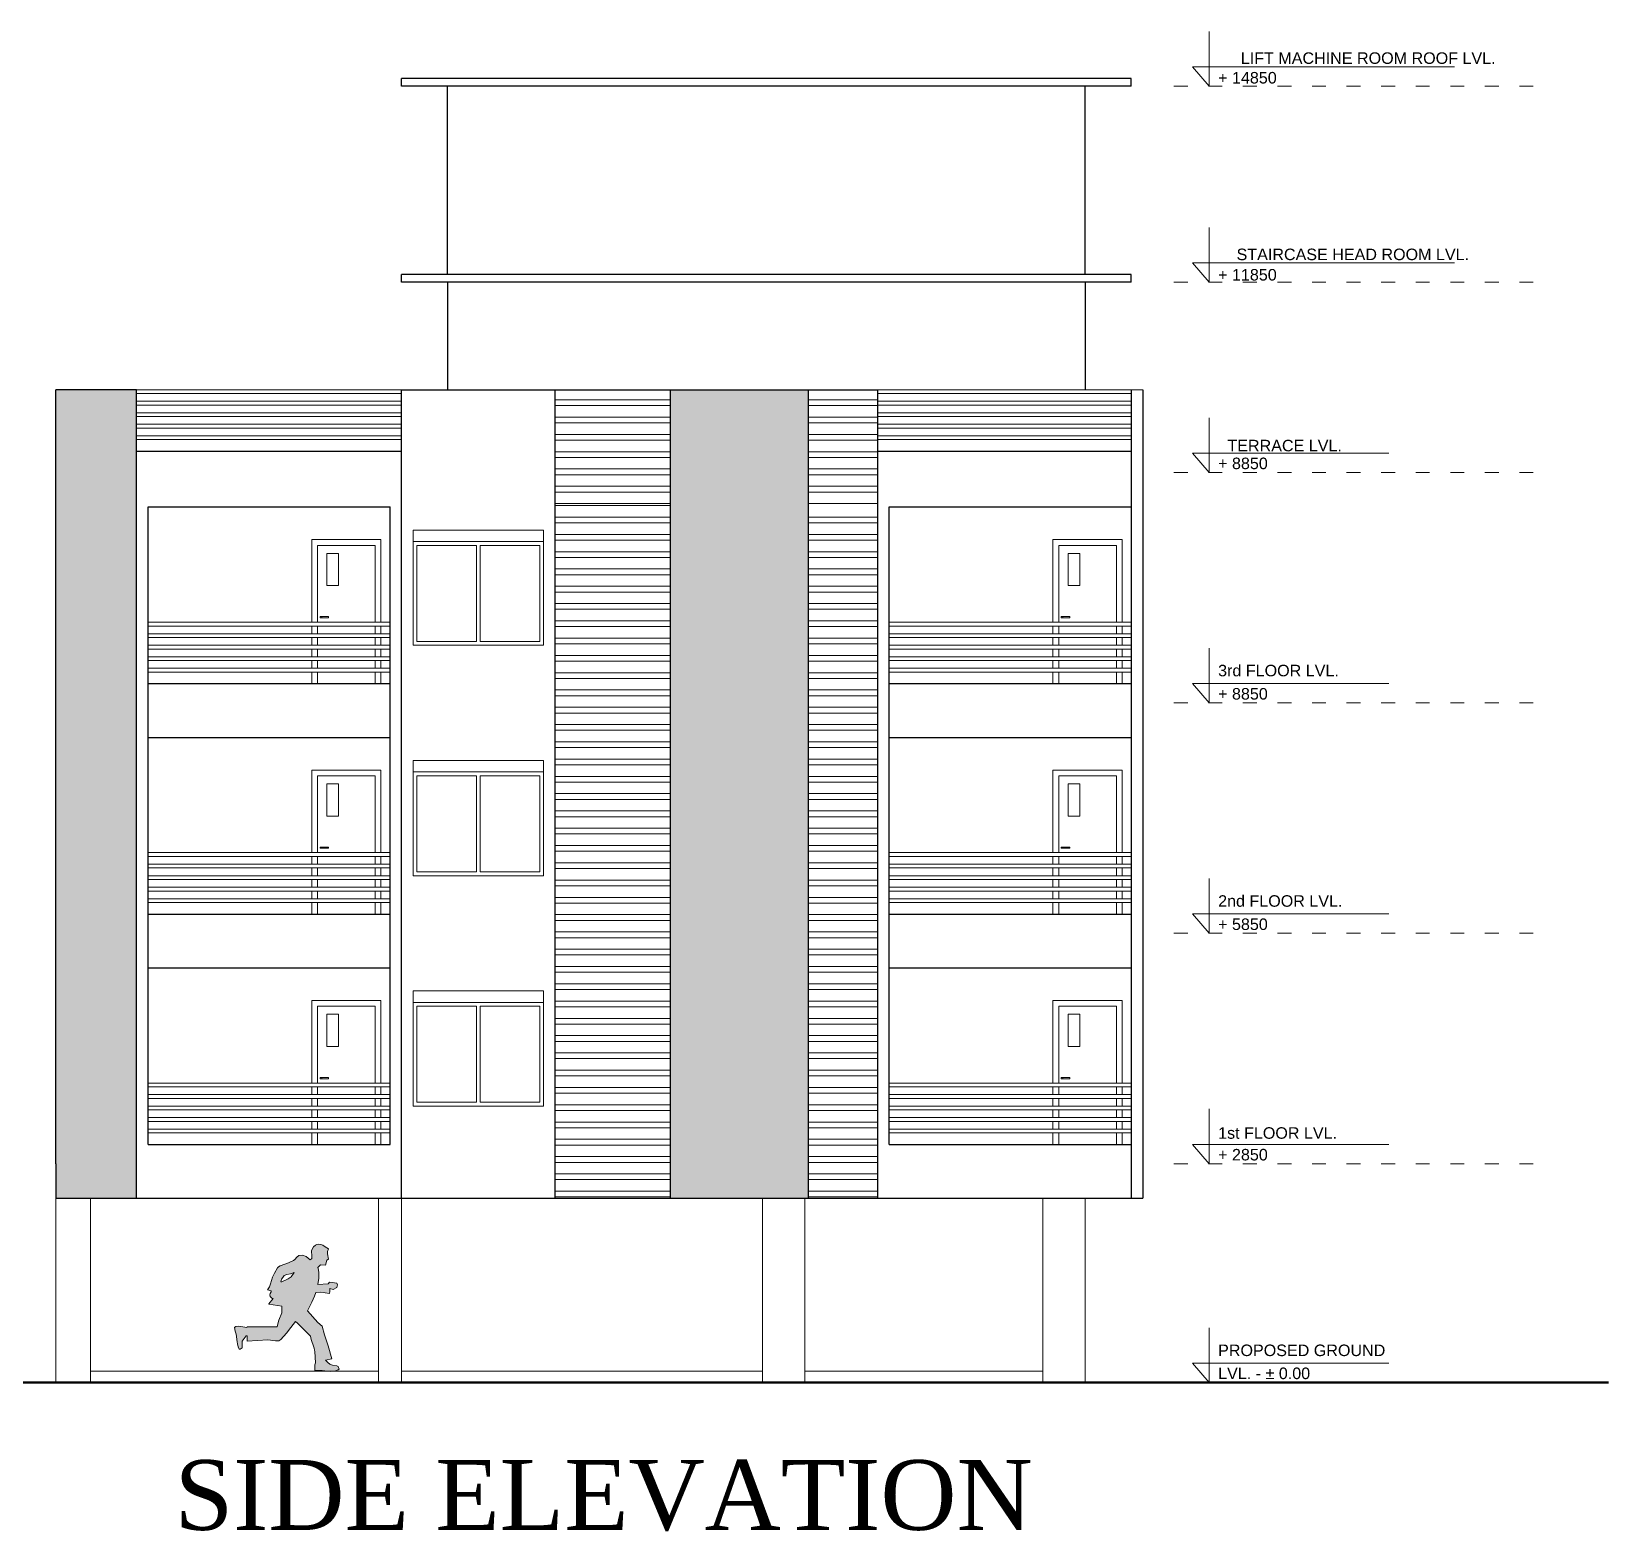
# Model space of a CAD drawing. Header units: inches. Extents: x 0 to 62493, y 0 to 42770.
# Drawn here: x 41960 to 62493, y 22870 to 42397 of the extents above; entities that cross this region are included whole.
import ezdxf

# ---------------------------------------------------------------- set-up
doc = ezdxf.new("R2010")
doc.units = ezdxf.units.IN
doc.header["$MEASUREMENT"] = 0
doc.linetypes.add('ACAD_ISO03W100', pattern=[30, 12, -18])
for name, color, linetype, lineweight in [('brown', 28, 'Continuous', 15), ('door', 35, 'Continuous', 5), ('gl', 7, 'Continuous', 35), ('hatch', 253, 'Continuous', 5), ('LINE', 253, 'Continuous', 9), ('R.C.C', 6, 'Continuous', 30), ('railing', 6, 'Continuous', 9), ('wall', 254, 'Continuous', 30), ('window', 253, 'Continuous', 9)]:
    doc.layers.add(name, color=color, linetype=linetype, lineweight=lineweight)
for name, color, linetype in [('column1', 2, 'Continuous'), ('TEXT', 104, 'Continuous'), ('wall elevation', 7, 'Continuous')]:
    doc.layers.add(name, color=color, linetype=linetype)
doc.styles.add('MONOTXT', font='times.ttf')
doc.styles.get("Standard").update_dxf_attribs({"font": 'arial.ttf'})
pattern_1 = [(228.0128, (-3029376.74, 43627.46), (-5599.9987625, -6300.0009391), [94.1752, -9323.3616]), (184.9697, (-3029439.74, 43557.46), (8400.00073606, 699.9939149), [161.6076, -15999.1475]), (132.5104, (-3029600.74, 43543.46), (6999.99350284, -7700.0060717), [113.9516, -11281.2224]), (267.2737, (-3029873.74, 43368.46), (699.9972124, 14000.00020648), [147.1666, -14569.4906]), (292.8337, (-3029880.74, 43221.46), (-3500.0069338, 8399.99748824), [144.3085, -14286.5611]), (357.2737, (-3029824.74, 43088.46), (-14000.00020648, 699.9972124), [147.1666, -14569.4906]), (37.6942, (-3029677.74, 43081.46), (-9100.00514193, -6999.99328361), [194.6203, -19267.3943]), (72.2553, (-3029523.74, 43200.46), (4900.0075339, 15399.99736187), [183.7416, -18190.4247]), (121.4296, (-3029467.74, 43375.46), (-5600.00576392, 9099.99652554), [147.665, -14618.8511]), (175.2364, (-3029544.74, 43501.46), (7700.0006624, -699.9940729), [168.5824, -8260.5341]), (222.3974, (-3029712.74, 43515.459), (-8400.00514575, -7699.99445741), [218.0136, -21583.3625]), (138.8141, (-3029180.74, 43361.46), (-4900.0020628, 4199.9981193), [74.4107, -7366.6908]), (171.4692, (-3029236.74, 43410.46), (9099.99879937, -1400.00553703), [141.5659, -14015.0577]), (225, (-3029376.74, 43431.46), (-8e-14, -700.00022), [98.9947, -890.9544]), (203.1986, (-3029425.74, 43515.46), (3499.9998115, 1400.0009277), [53.3106, -5277.7305]), (291.8014, (-3029474.74, 43494.46), (-699.9999374, 2100.000191), [75.3921, -3694.2234]), (30.9638, (-3029446.74, 43424.46), (2099.9986156, 1400.0017385), [122.4503, -3959.2161]), (161.5651, (-3029341.74, 43487.46), (1400.000304, -699.998882), [88.5437, -2125.0509]), (16.3895, (-3029880.74, 43494.46), (7000.0015389, 2099.99489687), [124.04, -12279.9915]), (70.3462, (-3029761.74, 43529.46), (-2799.99667316, -7700.0014949), [104.0627, -10302.1856]), (293.1986, (-3029341.74, 43627.46), (-1400.0009277, 3499.9998115), [106.6205, -5224.4206]), (343.6105, (-3029299.74, 43529.46), (-7000.0015389, 2099.99489687), [124.04, -12279.9915]), (339.444, (-3029880.74, 43060.46), (-3500.0012912, 1399.9971975), [119.616, -5861.1868]), (294.7751, (-3029768.74, 43018.46), (-3499.9945325, 7700.0023953), [100.2246, -9922.2501]), (66.8014, (-3029334.74, 42927.46), (1400.0009277, 3499.9998115), [106.6205, -5224.4206]), (17.354, (-3029292.74, 43025.46), (-9100.00141337, -2799.9961516), [117.3417, -11616.7968]), (69.444, (-3029677.74, 42927.46), (-1399.9971975, -3500.0012912), [59.808, -5920.9948]), (101.3099, (-3029376.74, 42927.46), (-699.9983425, 2800.0005266), [35.693, -3533.6203]), (165.9638, (-3029383.74, 42962.46), (2100.000382, -699.99864), [144.3085, -2741.865]), (186.009, (-3029523.74, 42997.46), (6999.99982563, 699.99952224), [133.735, -13239.7461]), (303.6901, (-3029446.74, 43361.46), (-700.000934, 1399.99969), [100.9554, -2422.9303]), (353.1572, (-3029390.74, 43277.46), (11899.99955583, -1400.00559855), [176.2558, -17449.2941]), (60.9454, (-3029215.74, 43256.46), (-2800.000019, -4900.0002692), [72.0692, -7134.8718]), (90, (-3029180.74, 43319.46), (-700, 700), [42, -658]), (120.2564, (-3029537.74, 43018.46), (2799.9964208, -4900.0017191), [97.2468, -9627.464]), (48.0128, (-3029586.74, 43102.46), (5599.9987625, 6300.0009391), [188.3504, -9229.1864]), (0, (-3029460.74, 43242.46), (700, 700), [182, -518]), (325.3048, (-3029278.74, 43242.46), (-6999.9959813, 4900.0060267), [110.6798, -10957.2918]), (254.0546, (-3029187.74, 43179.46), (-699.9999225, -2800.0000887), [101.9214, -4994.1556]), (207.646, (-3029215.74, 43081.46), (-13299.99706503, -7000.00539922), [165.9455, -16428.6318]), (175.4261, (-3029362.74, 43004.46), (-9100.00039082, 699.99636081), [175.5593, -17380.3518])]

# ---------------------------------------------------------------- blocks, each defined once
blk = doc.blocks.new('Contorno Hombre Corriendo 12')
at = {"layer": 'brown', "linetype": 'Continuous'}
h = blk.add_hatch(color=256, dxfattribs=at)
h.paths.add_polyline_path([(245.353, 912.47), (303.321, 794.755), (167.52, 642.762), (111.263, 592.953), (79.147, 482.329), (33.272, 337.747), (-17.757, 163.912), (65.23, 148.449), (36.88, 117.522), (9.046, 94.749), (-23.943, 83.502), (-83.503, 73.868), (-100.744, 63.4), (-110.895, 29.565), (-101.26, 20.618), (-64.663, 6.701), (0, 0), (40.205, 1.031), (111.337, 10.824), (208.241, 9.587), (208.241, 87.755), (197.416, 112.496), (205.148, 262.62), (213.395, 278.599), (218.034, 303.341), (221.127, 320.35), (255.606, 417.761), (265.42, 463.558), (433.687, 633.596), (462.416, 654.227), (522.096, 576.141), (580.342, 503.463), (655.081, 419.96), (679.024, 403.853), (722.837, 403.853), (823.865, 414.677), (1097.283, 398.698), (1097.283, 466.222), (1109.139, 466.737), (1162.745, 399.214), (1163.261, 309.01), (1190.064, 289.939), (1202.435, 290.97), (1214.805, 322.927), (1227.176, 362.101), (1227.969, 390.347), (1243.67, 487.484), (1256.041, 528.333), (1264.925, 579.214), (1247.794, 591.733), (1208.104, 594.826), (1104.158, 578.913), (1096.252, 587.609), (912.238, 584.001), (703.887, 586.586), (691.91, 643.278), (680.055, 671.627), (641.139, 768.475), (642.943, 860.023), (810.978, 884.765), (812.525, 889.404), (754.686, 958.409), (773.732, 965.122), (795, 983.73), (800.669, 1006.41), (793.453, 1026.513), (783.66, 1048.161), (782.629, 1059.501), (830.565, 1072.387), (805.824, 1113.108), (792.938, 1149.704), (763.042, 1238.361), (739.847, 1289.906), (698.611, 1361.553), (686.756, 1376.501), (663.045, 1388.872), (554.286, 1428.046), (488.309, 1457.942), (470.783, 1470.312), (443.98, 1503.816), (418.208, 1523.919), (370.787, 1527.011), (322.141, 1511.319), (267.441, 1465.442), (245.827, 1483.552), (246.564, 1508.069), (246.564, 1534.357), (253.265, 1568.376), (252.234, 1586.932), (243.987, 1607.035), (223.369, 1640.023), (199.658, 1659.61), (183.164, 1668.373), (154.814, 1673.527), (129.558, 1670.435), (102.239, 1659.61), (72.343, 1639.894), (28.716, 1611.14), (38.826, 1577.667), (41.509, 1547.379), (28.015, 1474.951), (49.663, 1464.642), (66.865, 1398.726), (132.135, 1401.758), (166.623, 1364.715), (159.557, 1337.585), (153.371, 1295.189), (155.948, 1227.15), (165.742, 1141.071), (29.673, 1151.623), (15.492, 1174.92), (-20.85, 1167.745), (-81.08, 1162.655), (-92.821, 1139.267), (-81.693, 1104.503), (-34.611, 1079.088), (8.225, 1090.373), (8.763, 1049.192), (14.433, 1022.389), (130.408, 1039.914), (193.808, 1037.852), (213.395, 989.271)], flags=0)
h.paths.add_polyline_path([(574.877, 1275.345), (608.829, 1262.343), (626.889, 1233.448), (644.226, 1213.943), (648.56, 1194.439), (653.617, 1177.102), (639.891, 1177.102), (556.096, 1216.11), (517.087, 1244.283), (479.644, 1299.868), (527.2, 1284.736)], flags=0)
for p, q in [((129.558, 1670.435), (102.239, 1659.61)), ((154.814, 1673.527), (129.558, 1670.435)), ((183.164, 1668.373), (154.814, 1673.527)), ((199.658, 1659.61), (183.164, 1668.373)), ((41.509, 1547.379), (28.015, 1474.951)), ((28.015, 1474.951), (49.663, 1464.642)), ((72.343, 1639.894), (28.716, 1611.14)), ((28.716, 1611.14), (38.826, 1577.667)), ((38.826, 1577.667), (41.509, 1547.379)), ((49.663, 1464.642), (66.865, 1398.726)), ((102.239, 1659.61), (72.343, 1639.894)), ((223.369, 1640.023), (199.658, 1659.61)), ((243.987, 1607.035), (223.369, 1640.023)), ((252.234, 1586.932), (243.987, 1607.035)), ((245.827, 1483.552), (246.564, 1508.069)), ((267.441, 1465.442), (245.827, 1483.552)), ((246.564, 1534.357), (253.265, 1568.376)), ((246.564, 1508.069), (246.564, 1534.357)), ((253.265, 1568.376), (252.234, 1586.932)), ((322.141, 1511.319), (267.441, 1465.442)), ((370.787, 1527.011), (322.141, 1511.319)), ((418.208, 1523.919), (370.787, 1527.011)), ((443.98, 1503.816), (418.208, 1523.919)), ((470.783, 1470.312), (443.98, 1503.816)), ((488.309, 1457.942), (470.783, 1470.312)), ((554.286, 1428.046), (488.309, 1457.942)), ((66.865, 1398.726), (132.135, 1401.758)), ((132.135, 1401.758), (166.623, 1364.715)), ((159.557, 1337.585), (153.371, 1295.189)), ((153.371, 1295.189), (155.948, 1227.15)), ((166.623, 1364.715), (159.557, 1337.585)), ((517.087, 1244.283), (479.644, 1299.868)), ((479.644, 1299.868), (527.2, 1284.736)), ((527.2, 1284.736), (574.877, 1275.345)), ((663.045, 1388.872), (554.286, 1428.046)), ((574.877, 1275.345), (608.829, 1262.343)), ((608.829, 1262.343), (626.889, 1233.448)), ((686.756, 1376.501), (663.045, 1388.872)), ((698.611, 1361.553), (686.756, 1376.501)), ((739.847, 1289.906), (698.611, 1361.553)), ((763.042, 1238.361), (739.847, 1289.906)), ((-81.08, 1162.655), (-92.821, 1139.267)), ((-92.821, 1139.267), (-81.693, 1104.503)), ((-81.693, 1104.503), (-34.611, 1079.088)), ((-20.85, 1167.745), (-81.08, 1162.655)), ((-34.611, 1079.088), (8.225, 1090.373)), ((15.492, 1174.92), (-20.85, 1167.745)), ((8.225, 1090.373), (8.763, 1049.192)), ((8.763, 1049.192), (14.433, 1022.389)), ((14.433, 1022.389), (130.408, 1039.914)), ((29.673, 1151.623), (15.492, 1174.92)), ((165.742, 1141.071), (29.673, 1151.623)), ((130.408, 1039.914), (193.808, 1037.852)), ((155.948, 1227.15), (165.742, 1141.071)), ((193.808, 1037.852), (213.395, 989.271)), ((556.096, 1216.11), (517.087, 1244.283)), ((639.891, 1177.102), (556.096, 1216.11)), ((626.889, 1233.448), (644.226, 1213.943)), ((653.617, 1177.102), (639.891, 1177.102)), ((644.226, 1213.943), (648.56, 1194.439)), ((648.56, 1194.439), (653.617, 1177.102)), ((792.938, 1149.704), (763.042, 1238.361)), ((782.629, 1059.501), (830.565, 1072.387)), ((783.66, 1048.161), (782.629, 1059.501)), ((793.453, 1026.513), (783.66, 1048.161)), ((805.824, 1113.108), (792.938, 1149.704)), ((830.565, 1072.387), (805.824, 1113.108)), ((213.395, 989.271), (245.353, 912.47)), ((245.353, 912.47), (303.321, 794.755)), ((641.139, 768.475), (642.943, 860.023)), ((642.943, 860.023), (810.978, 884.765)), ((754.686, 958.409), (773.732, 965.122)), ((812.525, 889.404), (754.686, 958.409)), ((773.732, 965.122), (795, 983.73)), ((800.669, 1006.41), (793.453, 1026.513)), ((795, 983.73), (800.669, 1006.41)), ((810.978, 884.765), (812.525, 889.404)), ((167.52, 642.762), (111.263, 592.953)), ((303.321, 794.755), (167.52, 642.762)), ((265.42, 463.558), (433.687, 633.596)), ((433.687, 633.596), (462.416, 654.227)), ((462.416, 654.227), (522.096, 576.141)), ((680.055, 671.627), (641.139, 768.475)), ((691.91, 643.278), (680.055, 671.627)), ((703.887, 586.586), (691.91, 643.278)), ((79.147, 482.329), (33.272, 337.747)), ((111.263, 592.953), (79.147, 482.329)), ((221.127, 320.35), (255.606, 417.761)), ((255.606, 417.761), (265.42, 463.558)), ((522.096, 576.141), (580.342, 503.463)), ((580.342, 503.463), (655.081, 419.96)), ((655.081, 419.96), (679.024, 403.853)), ((912.238, 584.001), (703.887, 586.586)), ((1096.252, 587.609), (912.238, 584.001)), ((1104.158, 578.913), (1096.252, 587.609)), ((1097.283, 466.222), (1109.139, 466.737)), ((1097.283, 398.698), (1097.283, 466.222)), ((1208.104, 594.826), (1104.158, 578.913)), ((1109.139, 466.737), (1162.745, 399.214)), ((1247.794, 591.733), (1208.104, 594.826)), ((1227.969, 390.347), (1243.67, 487.484)), ((1243.67, 487.484), (1256.041, 528.333)), ((1264.925, 579.214), (1247.794, 591.733)), ((1256.041, 528.333), (1264.925, 579.214)), ((33.272, 337.747), (-17.757, 163.912)), ((197.416, 112.496), (205.148, 262.62)), ((205.148, 262.62), (213.395, 278.599)), ((213.395, 278.599), (218.034, 303.341)), ((218.034, 303.341), (221.127, 320.35)), ((679.024, 403.853), (722.837, 403.853)), ((722.837, 403.853), (823.865, 414.677)), ((823.865, 414.677), (1097.283, 398.698)), ((1162.745, 399.214), (1163.261, 309.01)), ((1163.261, 309.01), (1190.064, 289.939)), ((1190.064, 289.939), (1202.435, 290.97)), ((1202.435, 290.97), (1214.805, 322.927)), ((1214.805, 322.927), (1227.176, 362.101)), ((1227.176, 362.101), (1227.969, 390.347)), ((-100.744, 63.4), (-110.895, 29.565)), ((-110.895, 29.565), (-101.26, 20.618)), ((-101.26, 20.618), (-64.663, 6.701)), ((-83.503, 73.868), (-100.744, 63.4)), ((-23.943, 83.502), (-83.503, 73.868)), ((-64.663, 6.701), (0, 0)), ((9.046, 94.749), (-23.943, 83.502)), ((-17.757, 163.912), (65.23, 148.449)), ((0, 0), (40.205, 1.031)), ((36.88, 117.522), (9.046, 94.749)), ((65.23, 148.449), (36.88, 117.522)), ((40.205, 1.031), (111.337, 10.824)), ((111.337, 10.824), (208.241, 9.587)), ((208.241, 87.755), (197.416, 112.496)), ((208.241, 9.587), (208.241, 87.755))]:
    blk.add_line(p, q, dxfattribs=at)

msp = doc.modelspace()

# ---------------------------------------------------------------- hatches: boundary and pattern name
at = {"layer": 'wall', "linetype": 'ByBlock', "lineweight": 0, "ltscale": 75}
h = msp.add_hatch(dxfattribs=at)
h.set_pattern_fill('GRAVEL', color=254, scale=700, style=0)
h.set_pattern_definition(pattern_1)
h.paths.add_polyline_path([(43327.74697, 36934.60803), (43327.74697, 37734.60803), (42277.74697, 37734.60803), (42277.74697, 27657.3435), (42277.74697, 27207.3435), (43327.74697, 27207.3435)])
h = msp.add_hatch(dxfattribs=at)
h.set_pattern_fill('GRAVEL', color=254, scale=700, style=0)
h.set_pattern_definition(pattern_1)
h.paths.add_polyline_path([(52077.74697, 37734.60803), (50277.74697, 37734.60803), (50277.74697, 27207.3435), (52077.74697, 27207.3435)])

# ---------------------------------------------------------------- linework, layer by layer
at = {"layer": 'column1', "color": 1, "lineweight": 9}
for p, q in [((42277.74697, 27207.3435), (42277.74697, 24807.3435)), ((42727.74697, 27207.3435), (42727.74697, 24807.3435)), ((46477.74697, 27207.3435), (46477.74697, 24807.3435)), ((46777.74697, 27207.3435), (46777.74697, 24807.3435)), ((51477.74697, 27207.3435), (51477.74697, 24807.3435)), ((52027.74697, 27207.3435), (52027.74697, 24807.3435)), ((55127.74697, 27207.3435), (55127.74697, 24807.3435)), ((55677.74697, 27207.3435), (55677.74697, 24807.3435))]:
    msp.add_line(p, q, dxfattribs=at)
at = {"layer": 'door'}
for p, q in [((45610.17471, 34707.3435), (45610.17471, 35782.3435)), ((45610.17471, 35782.3435), (46510.17471, 35782.3435)), ((46510.17471, 34707.3435), (46510.17471, 35782.3435)), ((55260.17471, 34707.3435), (55260.17471, 35782.3435)), ((55260.17471, 35782.3435), (56160.17471, 35782.3435)), ((56160.17471, 34707.3435), (56160.17471, 35782.3435)), ((45685.17471, 34707.3435), (45685.17471, 35707.3435)), ((45685.17471, 35707.3435), (46435.17471, 35707.3435)), ((46435.17471, 34707.3435), (46435.17471, 35707.3435)), ((55335.17471, 34707.3435), (55335.17471, 35707.3435)), ((55335.17471, 35707.3435), (56085.17471, 35707.3435)), ((56085.17471, 34707.3435), (56085.17471, 35707.3435)), ((45740.18975, 34780.49215), (45740.18975, 34763.83898)), ((55390.18975, 34780.49215), (55390.18975, 34763.83898)), ((45610.17471, 34557.3435), (45610.17471, 34657.3435)), ((45610.17471, 34407.3435), (45610.17471, 34507.3435)), ((45685.17471, 34557.3435), (45685.17471, 34657.3435)), ((45685.17471, 34407.3435), (45685.17471, 34507.3435)), ((46435.17471, 34557.3435), (46435.17471, 34657.3435)), ((46435.17471, 34407.3435), (46435.17471, 34507.3435)), ((46510.17471, 34557.3435), (46510.17471, 34657.3435)), ((46510.17471, 34407.3435), (46510.17471, 34507.3435)), ((55260.17471, 34557.3435), (55260.17471, 34657.3435)), ((55260.17471, 34407.3435), (55260.17471, 34507.3435)), ((55335.17471, 34557.3435), (55335.17471, 34657.3435)), ((55335.17471, 34407.3435), (55335.17471, 34507.3435)), ((56085.17471, 34557.3435), (56085.17471, 34657.3435)), ((56085.17471, 34407.3435), (56085.17471, 34507.3435)), ((56160.17471, 34557.3435), (56160.17471, 34657.3435)), ((56160.17471, 34407.3435), (56160.17471, 34507.3435)), ((45610.17471, 34257.3435), (45610.17471, 34357.3435)), ((45685.17471, 34257.3435), (45685.17471, 34357.3435)), ((46435.17471, 34257.3435), (46435.17471, 34357.3435)), ((46510.17471, 34257.3435), (46510.17471, 34357.3435)), ((55260.17471, 34257.3435), (55260.17471, 34357.3435)), ((55335.17471, 34257.3435), (55335.17471, 34357.3435)), ((56085.17471, 34257.3435), (56085.17471, 34357.3435)), ((56160.17471, 34257.3435), (56160.17471, 34357.3435)), ((45610.17471, 34107.3435), (45610.17471, 34207.3435)), ((45685.17471, 34107.3435), (45685.17471, 34207.3435)), ((46435.17471, 34107.3435), (46435.17471, 34207.3435)), ((46510.17471, 34107.3435), (46510.17471, 34207.3435)), ((55260.17471, 34107.3435), (55260.17471, 34207.3435)), ((55335.17471, 34107.3435), (55335.17471, 34207.3435)), ((56085.17471, 34107.3435), (56085.17471, 34207.3435)), ((56160.17471, 34107.3435), (56160.17471, 34207.3435)), ((45610.17471, 33907.3435), (45610.17471, 34057.3435)), ((45685.17471, 33907.3435), (45685.17471, 34057.3435)), ((46435.17471, 33907.3435), (46435.17471, 34057.3435)), ((46510.17471, 33907.3435), (46510.17471, 34057.3435)), ((55260.17471, 33907.3435), (55260.17471, 34057.3435)), ((55335.17471, 33907.3435), (55335.17471, 34057.3435)), ((56085.17471, 33907.3435), (56085.17471, 34057.3435)), ((56160.17471, 33907.3435), (56160.17471, 34057.3435)), ((45610.17471, 31707.3435), (45610.17471, 32782.3435)), ((45610.17471, 32782.3435), (46510.17471, 32782.3435)), ((45685.17471, 31707.3435), (45685.17471, 32707.3435)), ((45685.17471, 32707.3435), (46435.17471, 32707.3435)), ((46435.17471, 31707.3435), (46435.17471, 32707.3435)), ((46510.17471, 31707.3435), (46510.17471, 32782.3435)), ((55260.17471, 31707.3435), (55260.17471, 32782.3435)), ((55260.17471, 32782.3435), (56160.17471, 32782.3435)), ((55335.17471, 31707.3435), (55335.17471, 32707.3435)), ((55335.17471, 32707.3435), (56085.17471, 32707.3435)), ((56085.17471, 31707.3435), (56085.17471, 32707.3435)), ((56160.17471, 31707.3435), (56160.17471, 32782.3435)), ((45610.17471, 31557.3435), (45610.17471, 31657.3435)), ((45685.17471, 31557.3435), (45685.17471, 31657.3435)), ((45740.18975, 31780.49215), (45740.18975, 31763.83898)), ((46435.17471, 31557.3435), (46435.17471, 31657.3435)), ((46510.17471, 31557.3435), (46510.17471, 31657.3435)), ((55260.17471, 31557.3435), (55260.17471, 31657.3435)), ((55335.17471, 31557.3435), (55335.17471, 31657.3435)), ((55390.18975, 31780.49215), (55390.18975, 31763.83898)), ((56085.17471, 31557.3435), (56085.17471, 31657.3435)), ((56160.17471, 31557.3435), (56160.17471, 31657.3435)), ((45610.17471, 31407.3435), (45610.17471, 31507.3435)), ((45685.17471, 31407.3435), (45685.17471, 31507.3435)), ((46435.17471, 31407.3435), (46435.17471, 31507.3435)), ((46510.17471, 31407.3435), (46510.17471, 31507.3435)), ((55260.17471, 31407.3435), (55260.17471, 31507.3435)), ((55335.17471, 31407.3435), (55335.17471, 31507.3435)), ((56085.17471, 31407.3435), (56085.17471, 31507.3435)), ((56160.17471, 31407.3435), (56160.17471, 31507.3435)), ((45610.17471, 31257.3435), (45610.17471, 31357.3435)), ((45685.17471, 31257.3435), (45685.17471, 31357.3435)), ((46435.17471, 31257.3435), (46435.17471, 31357.3435)), ((46510.17471, 31257.3435), (46510.17471, 31357.3435)), ((55260.17471, 31257.3435), (55260.17471, 31357.3435)), ((55335.17471, 31257.3435), (55335.17471, 31357.3435)), ((56085.17471, 31257.3435), (56085.17471, 31357.3435)), ((56160.17471, 31257.3435), (56160.17471, 31357.3435)), ((45610.17471, 31107.3435), (45610.17471, 31207.3435)), ((45610.17471, 30907.3435), (45610.17471, 31057.3435)), ((45685.17471, 31107.3435), (45685.17471, 31207.3435)), ((45685.17471, 30907.3435), (45685.17471, 31057.3435)), ((46435.17471, 31107.3435), (46435.17471, 31207.3435)), ((46435.17471, 30907.3435), (46435.17471, 31057.3435)), ((46510.17471, 31107.3435), (46510.17471, 31207.3435)), ((46510.17471, 30907.3435), (46510.17471, 31057.3435)), ((55260.17471, 31107.3435), (55260.17471, 31207.3435)), ((55260.17471, 30907.3435), (55260.17471, 31057.3435)), ((55335.17471, 31107.3435), (55335.17471, 31207.3435)), ((55335.17471, 30907.3435), (55335.17471, 31057.3435)), ((56085.17471, 31107.3435), (56085.17471, 31207.3435)), ((56085.17471, 30907.3435), (56085.17471, 31057.3435)), ((56160.17471, 31107.3435), (56160.17471, 31207.3435)), ((56160.17471, 30907.3435), (56160.17471, 31057.3435)), ((45610.17471, 28707.3435), (45610.17471, 29782.3435)), ((45610.17471, 29782.3435), (46510.17471, 29782.3435)), ((46510.17471, 28707.3435), (46510.17471, 29782.3435)), ((55260.17471, 28707.3435), (55260.17471, 29782.3435)), ((55260.17471, 29782.3435), (56160.17471, 29782.3435)), ((56160.17471, 28707.3435), (56160.17471, 29782.3435)), ((45685.17471, 28707.3435), (45685.17471, 29707.3435)), ((45685.17471, 29707.3435), (46435.17471, 29707.3435)), ((46435.17471, 28707.3435), (46435.17471, 29707.3435)), ((55335.17471, 28707.3435), (55335.17471, 29707.3435)), ((55335.17471, 29707.3435), (56085.17471, 29707.3435)), ((56085.17471, 28707.3435), (56085.17471, 29707.3435)), ((45740.18975, 28780.49215), (45740.18975, 28763.83898)), ((55390.18975, 28780.49215), (55390.18975, 28763.83898)), ((45610.17471, 28557.3435), (45610.17471, 28657.3435)), ((45685.17471, 28557.3435), (45685.17471, 28657.3435)), ((46435.17471, 28557.3435), (46435.17471, 28657.3435)), ((46510.17471, 28557.3435), (46510.17471, 28657.3435)), ((55260.17471, 28557.3435), (55260.17471, 28657.3435)), ((55335.17471, 28557.3435), (55335.17471, 28657.3435)), ((56085.17471, 28557.3435), (56085.17471, 28657.3435)), ((56160.17471, 28557.3435), (56160.17471, 28657.3435)), ((45610.17471, 28407.3435), (45610.17471, 28507.3435)), ((45610.17471, 28257.3435), (45610.17471, 28357.3435)), ((45685.17471, 28407.3435), (45685.17471, 28507.3435)), ((45685.17471, 28257.3435), (45685.17471, 28357.3435)), ((46435.17471, 28407.3435), (46435.17471, 28507.3435)), ((46435.17471, 28257.3435), (46435.17471, 28357.3435)), ((46510.17471, 28407.3435), (46510.17471, 28507.3435)), ((46510.17471, 28257.3435), (46510.17471, 28357.3435)), ((55260.17471, 28407.3435), (55260.17471, 28507.3435)), ((55260.17471, 28257.3435), (55260.17471, 28357.3435)), ((55335.17471, 28407.3435), (55335.17471, 28507.3435)), ((55335.17471, 28257.3435), (55335.17471, 28357.3435)), ((56085.17471, 28407.3435), (56085.17471, 28507.3435)), ((56085.17471, 28257.3435), (56085.17471, 28357.3435)), ((56160.17471, 28407.3435), (56160.17471, 28507.3435)), ((56160.17471, 28257.3435), (56160.17471, 28357.3435)), ((45610.17471, 28107.3435), (45610.17471, 28207.3435)), ((45685.17471, 28107.3435), (45685.17471, 28207.3435)), ((46435.17471, 28107.3435), (46435.17471, 28207.3435)), ((46510.17471, 28107.3435), (46510.17471, 28207.3435)), ((55260.17471, 28107.3435), (55260.17471, 28207.3435)), ((55335.17471, 28107.3435), (55335.17471, 28207.3435)), ((56085.17471, 28107.3435), (56085.17471, 28207.3435)), ((56160.17471, 28107.3435), (56160.17471, 28207.3435)), ((45610.17471, 27907.3435), (45610.17471, 28057.3435)), ((45685.17471, 27907.3435), (45685.17471, 28057.3435)), ((46435.17471, 27907.3435), (46435.17471, 28057.3435)), ((46510.17471, 27907.3435), (46510.17471, 28057.3435)), ((55260.17471, 27907.3435), (55260.17471, 28057.3435)), ((55335.17471, 27907.3435), (55335.17471, 28057.3435)), ((56085.17471, 27907.3435), (56085.17471, 28057.3435)), ((56160.17471, 27907.3435), (56160.17471, 28057.3435))]:
    msp.add_line(p, q, dxfattribs=at)
for points in [[(45957.68799, 35602.49992), (45806.59579, 35602.49992), (45806.59579, 35184.00809), (45957.68799, 35184.00809)], [(55607.68799, 35602.49992), (55456.59579, 35602.49992), (55456.59579, 35184.00809), (55607.68799, 35184.00809)], [(45717.04391, 34763.83898), (45828.1377, 34763.83898), (45828.1377, 34780.49215), (45717.04391, 34780.49215)], [(55367.04391, 34763.83898), (55478.1377, 34763.83898), (55478.1377, 34780.49215), (55367.04391, 34780.49215)], [(45957.68799, 32602.49992), (45806.59579, 32602.49992), (45806.59579, 32184.00809), (45957.68799, 32184.00809)], [(55607.68799, 32602.49992), (55456.59579, 32602.49992), (55456.59579, 32184.00809), (55607.68799, 32184.00809)], [(45717.04391, 31763.83898), (45828.1377, 31763.83898), (45828.1377, 31780.49215), (45717.04391, 31780.49215)], [(55367.04391, 31763.83898), (55478.1377, 31763.83898), (55478.1377, 31780.49215), (55367.04391, 31780.49215)], [(45957.68799, 29602.49992), (45806.59579, 29602.49992), (45806.59579, 29184.00809), (45957.68799, 29184.00809)], [(55607.68799, 29602.49992), (55456.59579, 29602.49992), (55456.59579, 29184.00809), (55607.68799, 29184.00809)], [(45717.04391, 28763.83898), (45828.1377, 28763.83898), (45828.1377, 28780.49215), (45717.04391, 28780.49215)], [(55367.04391, 28763.83898), (55478.1377, 28763.83898), (55478.1377, 28780.49215), (55367.04391, 28780.49215)]]:
    msp.add_lwpolyline(points, close=True, dxfattribs=at)
at = {"layer": 'gl', "lineweight": 0}
for p, q in [((42727.74697, 24957.3435), (46477.74697, 24957.3435)), ((46777.74697, 24957.3435), (51477.74697, 24957.3435)), ((52027.74697, 24957.3435), (55127.74697, 24957.3435))]:
    msp.add_line(p, q, dxfattribs=at)
at = {"layer": 'hatch', "lineweight": 5}
for p, q in [((50277.74697, 37602.29874), (48777.74697, 37602.29874)), ((52977.74697, 37602.29874), (52077.74697, 37602.29874)), ((50277.74697, 37527.29874), (48777.74697, 37527.29874)), ((50277.74697, 37377.29874), (48777.74697, 37377.29874)), ((52977.74697, 37527.29874), (52077.74697, 37527.29874)), ((52977.74697, 37377.29874), (52077.74697, 37377.29874)), ((50277.74697, 37302.29874), (48777.74697, 37302.29874)), ((52977.74697, 37302.29874), (52077.74697, 37302.29874)), ((50277.74697, 37152.29874), (48777.74697, 37152.29874)), ((50277.74697, 37077.29874), (48777.74697, 37077.29874)), ((52977.74697, 37152.29874), (52077.74697, 37152.29874)), ((52977.74697, 37077.29874), (52077.74697, 37077.29874)), ((50277.74697, 36927.29874), (48777.74697, 36927.29874)), ((50277.74697, 36852.29874), (48777.74697, 36852.29874)), ((52977.74697, 36927.29874), (52077.74697, 36927.29874)), ((52977.74697, 36852.29874), (52077.74697, 36852.29874)), ((50277.74697, 36702.29874), (48777.74697, 36702.29874)), ((50277.74697, 36627.29874), (48777.74697, 36627.29874)), ((52977.74697, 36702.29874), (52077.74697, 36702.29874)), ((52977.74697, 36627.29874), (52077.74697, 36627.29874)), ((50277.74697, 36477.29874), (48777.74697, 36477.29874)), ((50277.74697, 36402.29874), (48777.74697, 36402.29874)), ((52977.74697, 36477.29874), (52077.74697, 36477.29874)), ((52977.74697, 36402.29874), (52077.74697, 36402.29874)), ((50277.74697, 36252.29874), (48777.74697, 36252.29874)), ((50277.74697, 36225.03421), (48777.74697, 36225.03421)), ((52977.74697, 36252.29874), (52077.74697, 36252.29874)), ((50277.74697, 36075.03421), (48777.74697, 36075.03421)), ((50277.74697, 36000.03421), (48777.74697, 36000.03421)), ((52977.74697, 36075.03421), (52077.74697, 36075.03421)), ((52977.74697, 36000.03421), (52077.74697, 36000.03421)), ((50277.74697, 35850.03421), (48777.74697, 35850.03421)), ((50277.74697, 35775.03421), (48777.74697, 35775.03421)), ((52977.74697, 35850.03421), (52077.74697, 35850.03421)), ((52977.74697, 35775.03421), (52077.74697, 35775.03421)), ((50277.74697, 35625.03421), (48777.74697, 35625.03421)), ((50277.74697, 35550.03421), (48777.74697, 35550.03421)), ((52977.74697, 35625.03421), (52077.74697, 35625.03421)), ((52977.74697, 35550.03421), (52077.74697, 35550.03421)), ((50277.74697, 35400.03421), (48777.74697, 35400.03421)), ((50277.74697, 35325.03421), (48777.74697, 35325.03421)), ((52977.74697, 35400.03421), (52077.74697, 35400.03421)), ((52977.74697, 35325.03421), (52077.74697, 35325.03421)), ((50277.74697, 35175.03421), (48777.74697, 35175.03421)), ((52977.74697, 35175.03421), (52077.74697, 35175.03421)), ((50277.74697, 35100.03421), (48777.74697, 35100.03421)), ((50277.74697, 34950.03421), (48777.74697, 34950.03421)), ((52977.74697, 35100.03421), (52077.74697, 35100.03421)), ((52977.74697, 34950.03421), (52077.74697, 34950.03421)), ((50277.74697, 34875.03421), (48777.74697, 34875.03421)), ((50277.74697, 34725.03421), (48777.74697, 34725.03421)), ((52977.74697, 34875.03421), (52077.74697, 34875.03421)), ((52977.74697, 34725.03421), (52077.74697, 34725.03421)), ((50277.74697, 34650.03421), (48777.74697, 34650.03421)), ((50277.74697, 34500.03421), (48777.74697, 34500.03421)), ((52977.74697, 34650.03421), (52077.74697, 34650.03421)), ((52977.74697, 34500.03421), (52077.74697, 34500.03421)), ((50277.74697, 34425.03421), (48777.74697, 34425.03421)), ((52977.74697, 34425.03421), (52077.74697, 34425.03421)), ((50277.74697, 34275.03421), (48777.74697, 34275.03421)), ((50277.74697, 34200.03421), (48777.74697, 34200.03421)), ((52977.74697, 34275.03421), (52077.74697, 34275.03421)), ((52977.74697, 34200.03421), (52077.74697, 34200.03421)), ((50277.74697, 34050.03421), (48777.74697, 34050.03421)), ((50277.74697, 33975.03421), (48777.74697, 33975.03421)), ((52977.74697, 34050.03421), (52077.74697, 34050.03421)), ((52977.74697, 33975.03421), (52077.74697, 33975.03421)), ((50277.74697, 33825.03421), (48777.74697, 33825.03421)), ((50277.74697, 33750.03421), (48777.74697, 33750.03421)), ((52977.74697, 33825.03421), (52077.74697, 33825.03421)), ((52977.74697, 33750.03421), (52077.74697, 33750.03421)), ((50277.74697, 33600.03421), (48777.74697, 33600.03421)), ((50277.74697, 33525.03421), (48777.74697, 33525.03421)), ((52977.74697, 33600.03421), (52077.74697, 33600.03421)), ((52977.74697, 33525.03421), (52077.74697, 33525.03421)), ((50277.74697, 33375.03421), (48777.74697, 33375.03421)), ((50277.74697, 33300.03421), (48777.74697, 33300.03421)), ((52977.74697, 33375.03421), (52077.74697, 33375.03421)), ((52977.74697, 33300.03421), (52077.74697, 33300.03421)), ((50277.74697, 33150.03421), (48777.74697, 33150.03421)), ((50277.74697, 33075.03421), (48777.74697, 33075.03421)), ((52977.74697, 33150.03421), (52077.74697, 33150.03421)), ((52977.74697, 33075.03421), (52077.74697, 33075.03421)), ((50277.74697, 32925.03421), (48777.74697, 32925.03421)), ((52977.74697, 32925.03421), (52077.74697, 32925.03421)), ((50277.74697, 32850.03421), (48777.74697, 32850.03421)), ((50277.74697, 32700.03421), (48777.74697, 32700.03421)), ((52977.74697, 32850.03421), (52077.74697, 32850.03421)), ((52977.74697, 32700.03421), (52077.74697, 32700.03421)), ((50277.74697, 32625.03421), (48777.74697, 32625.03421)), ((50277.74697, 32475.03421), (48777.74697, 32475.03421)), ((52977.74697, 32625.03421), (52077.74697, 32625.03421)), ((52977.74697, 32475.03421), (52077.74697, 32475.03421)), ((50277.74697, 32400.03421), (48777.74697, 32400.03421)), ((50277.74697, 32250.03421), (48777.74697, 32250.03421)), ((52977.74697, 32400.03421), (52077.74697, 32400.03421)), ((52977.74697, 32250.03421), (52077.74697, 32250.03421)), ((50277.74697, 32175.03421), (48777.74697, 32175.03421)), ((52977.74697, 32175.03421), (52077.74697, 32175.03421)), ((50277.74697, 32025.03421), (48777.74697, 32025.03421)), ((50277.74697, 31950.03421), (48777.74697, 31950.03421)), ((52977.74697, 32025.03421), (52077.74697, 32025.03421)), ((52977.74697, 31950.03421), (52077.74697, 31950.03421)), ((50277.74697, 31800.03421), (48777.74697, 31800.03421)), ((50277.74697, 31725.03421), (48777.74697, 31725.03421)), ((52977.74697, 31800.03421), (52077.74697, 31800.03421)), ((52977.74697, 31725.03421), (52077.74697, 31725.03421)), ((50277.74697, 31575.03421), (48777.74697, 31575.03421)), ((50277.74697, 31500.03421), (48777.74697, 31500.03421)), ((52977.74697, 31575.03421), (52077.74697, 31575.03421)), ((52977.74697, 31500.03421), (52077.74697, 31500.03421)), ((50277.74697, 31350.03421), (48777.74697, 31350.03421)), ((50277.74697, 31275.03421), (48777.74697, 31275.03421)), ((52977.74697, 31350.03421), (52077.74697, 31350.03421)), ((52977.74697, 31275.03421), (52077.74697, 31275.03421)), ((50277.74697, 31125.03421), (48777.74697, 31125.03421)), ((50277.74697, 31050.03421), (48777.74697, 31050.03421)), ((52977.74697, 31125.03421), (52077.74697, 31125.03421)), ((52977.74697, 31050.03421), (52077.74697, 31050.03421)), ((50277.74697, 30900.03421), (48777.74697, 30900.03421)), ((50277.74697, 30825.03421), (48777.74697, 30825.03421)), ((52977.74697, 30900.03421), (52077.74697, 30900.03421)), ((52977.74697, 30825.03421), (52077.74697, 30825.03421)), ((50277.74697, 30675.03421), (48777.74697, 30675.03421)), ((50277.74697, 30600.03421), (48777.74697, 30600.03421)), ((52977.74697, 30675.03421), (52077.74697, 30675.03421)), ((52977.74697, 30600.03421), (52077.74697, 30600.03421)), ((50277.74697, 30450.03421), (48777.74697, 30450.03421)), ((52977.74697, 30450.03421), (52077.74697, 30450.03421)), ((50277.74697, 30375.03421), (48777.74697, 30375.03421)), ((50277.74697, 30225.03421), (48777.74697, 30225.03421)), ((52977.74697, 30375.03421), (52077.74697, 30375.03421)), ((52977.74697, 30225.03421), (52077.74697, 30225.03421)), ((50277.74697, 30150.03421), (48777.74697, 30150.03421)), ((50277.74697, 30000.03421), (48777.74697, 30000.03421)), ((52977.74697, 30150.03421), (52077.74697, 30150.03421)), ((52977.74697, 30000.03421), (52077.74697, 30000.03421)), ((50277.74697, 29925.03421), (48777.74697, 29925.03421)), ((50277.74697, 29775.03421), (48777.74697, 29775.03421)), ((52977.74697, 29925.03421), (52077.74697, 29925.03421)), ((52977.74697, 29775.03421), (52077.74697, 29775.03421)), ((50277.74697, 29700.03421), (48777.74697, 29700.03421)), ((52977.74697, 29700.03421), (52077.74697, 29700.03421)), ((50277.74697, 29550.03421), (48777.74697, 29550.03421)), ((50277.74697, 29475.03421), (48777.74697, 29475.03421)), ((52977.74697, 29550.03421), (52077.74697, 29550.03421)), ((52977.74697, 29475.03421), (52077.74697, 29475.03421)), ((50277.74697, 29325.03421), (48777.74697, 29325.03421)), ((50277.74697, 29250.03421), (48777.74697, 29250.03421)), ((52977.74697, 29325.03421), (52077.74697, 29325.03421)), ((52977.74697, 29250.03421), (52077.74697, 29250.03421)), ((50277.74697, 29100.03421), (48777.74697, 29100.03421)), ((50277.74697, 29025.03421), (48777.74697, 29025.03421)), ((52977.74697, 29100.03421), (52077.74697, 29100.03421)), ((52977.74697, 29025.03421), (52077.74697, 29025.03421)), ((50277.74697, 28875.03421), (48777.74697, 28875.03421)), ((50277.74697, 28800.03421), (48777.74697, 28800.03421)), ((52977.74697, 28875.03421), (52077.74697, 28875.03421)), ((52977.74697, 28800.03421), (52077.74697, 28800.03421)), ((50277.74697, 28650.03421), (48777.74697, 28650.03421)), ((50277.74697, 28575.03421), (48777.74697, 28575.03421)), ((52977.74697, 28650.03421), (52077.74697, 28650.03421)), ((52977.74697, 28575.03421), (52077.74697, 28575.03421)), ((50277.74697, 28425.03421), (48777.74697, 28425.03421)), ((50277.74697, 28350.03421), (48777.74697, 28350.03421)), ((52977.74697, 28425.03421), (52077.74697, 28425.03421)), ((52977.74697, 28350.03421), (52077.74697, 28350.03421)), ((50277.74697, 28200.03421), (48777.74697, 28200.03421)), ((52977.74697, 28200.03421), (52077.74697, 28200.03421)), ((50277.74697, 28125.03421), (48777.74697, 28125.03421)), ((50277.74697, 27975.03421), (48777.74697, 27975.03421)), ((52977.74697, 28125.03421), (52077.74697, 28125.03421)), ((52977.74697, 27975.03421), (52077.74697, 27975.03421)), ((50277.74697, 27900.03421), (48777.74697, 27900.03421)), ((50277.74697, 27750.03421), (48777.74697, 27750.03421)), ((52977.74697, 27900.03421), (52077.74697, 27900.03421)), ((52977.74697, 27750.03421), (52077.74697, 27750.03421)), ((50277.74697, 27675.03421), (48777.74697, 27675.03421)), ((50277.74697, 27525.03421), (48777.74697, 27525.03421)), ((52977.74697, 27675.03421), (52077.74697, 27675.03421)), ((52977.74697, 27525.03421), (52077.74697, 27525.03421)), ((50277.74697, 27450.03421), (48777.74697, 27450.03421)), ((52977.74697, 27450.03421), (52077.74697, 27450.03421)), ((50277.74697, 27300.03421), (48777.74697, 27300.03421)), ((50277.74697, 27225.03421), (48777.74697, 27225.03421)), ((52977.74697, 27300.03421), (52077.74697, 27300.03421)), ((52977.74697, 27225.03421), (52077.74697, 27225.03421))]:
    msp.add_line(p, q, dxfattribs=at)
at = {"layer": 'hatch', "lineweight": 9}
msp.add_line((56427.74697, 37734.60803), (56277.74697, 37734.60803), dxfattribs=at)
at = {"layer": 'LINE'}
for p, q in [((57294.25882, 42397.14541), (57294.25882, 41684.60803)), ((57294.25882, 41684.60803), (57077.21406, 41936.70037)), ((57077.21406, 41936.70037), (60485.99863, 41936.70037)), ((57294.25882, 39847.14541), (57294.25882, 39134.60803)), ((57294.25882, 39134.60803), (57077.21406, 39386.70037)), ((57077.21406, 39386.70037), (60485.99863, 39386.70037)), ((57294.25882, 37369.88089), (57294.25882, 36657.3435)), ((57294.25882, 36657.3435), (57077.21406, 36909.43585)), ((57077.21406, 36909.43585), (59631.19992, 36909.43585)), ((57294.25882, 34369.88089), (57294.25882, 33657.3435)), ((57294.25882, 33657.3435), (57077.21406, 33909.43585)), ((57077.21406, 33909.43585), (59631.19992, 33909.43585)), ((57294.25882, 31369.88089), (57294.25882, 30657.3435)), ((57294.25882, 30657.3435), (57077.21406, 30909.43585)), ((57077.21406, 30909.43585), (59631.19992, 30909.43585)), ((57294.25882, 28369.88089), (57294.25882, 27657.3435)), ((57294.25882, 27657.3435), (57077.21406, 27909.43585)), ((57077.21406, 27909.43585), (59631.19992, 27909.43585)), ((57294.25882, 25519.88089), (57294.25882, 24807.3435)), ((57294.25882, 24807.3435), (57077.21406, 25059.43585)), ((57077.21406, 25059.43585), (59631.19992, 25059.43585))]:
    msp.add_line(p, q, dxfattribs=at)
at = {"layer": 'LINE', "color": 1, "linetype": 'ACAD_ISO03W100', "ltscale": 15}
for p, q in [((56833.76682, 41684.60511), (61516.85552, 41684.60511)), ((56833.76682, 39134.60803), (61516.85552, 39134.60803)), ((56833.76682, 36657.3435), (61516.85552, 36657.3435)), ((56833.76682, 33657.3435), (61516.85552, 33657.3435)), ((56833.76682, 30657.3435), (61516.85552, 30657.3435)), ((56833.76682, 27657.3435), (61516.85552, 27657.3435))]:
    msp.add_line(p, q, dxfattribs=at)
at = {"layer": 'LINE', "color": 34, "lineweight": 50}
msp.add_line((31951.84122, 24807.3435), (62492.51243, 24807.3435), dxfattribs=at)
at = {"layer": 'R.C.C', "lineweight": 9}
for points in [[(46927.74697, 35757.3435), (48627.74697, 35757.3435), (48627.74697, 35907.3435), (46927.74697, 35907.3435)], [(46927.74697, 32757.3435), (48627.74697, 32757.3435), (48627.74697, 32907.3435), (46927.74697, 32907.3435)], [(46927.74697, 29757.3435), (48627.74697, 29757.3435), (48627.74697, 29907.3435), (46927.74697, 29907.3435)]]:
    msp.add_lwpolyline(points, close=True, dxfattribs=at)
at = {"layer": 'railing', "lineweight": 5}
for p, q in [((43327.74697, 37734.60803), (46777.74697, 37734.60803)), ((43327.74697, 37684.60803), (46777.74697, 37684.60803)), ((43327.74697, 37584.60803), (46777.74697, 37584.60803)), ((52977.74697, 37734.60803), (56277.74697, 37734.60803)), ((52977.74697, 37684.60803), (56277.74697, 37684.60803)), ((52977.74697, 37584.60803), (56277.74697, 37584.60803)), ((43327.74697, 37534.60803), (46777.74697, 37534.60803)), ((43327.74697, 37434.60803), (46777.74697, 37434.60803)), ((43327.74697, 37384.60803), (46777.74697, 37384.60803)), ((52977.74697, 37534.60803), (56277.74697, 37534.60803)), ((52977.74697, 37434.60803), (56277.74697, 37434.60803)), ((52977.74697, 37384.60803), (56277.74697, 37384.60803)), ((43327.74697, 37284.60803), (46777.74697, 37284.60803)), ((43327.74697, 37234.60803), (46777.74697, 37234.60803)), ((52977.74697, 37284.60803), (56277.74697, 37284.60803)), ((52977.74697, 37234.60803), (56277.74697, 37234.60803)), ((43327.74697, 37134.60803), (46777.74697, 37134.60803)), ((43327.74697, 37084.60803), (46777.74697, 37084.60803)), ((52977.74697, 37134.60803), (56277.74697, 37134.60803)), ((52977.74697, 37084.60803), (56277.74697, 37084.60803)), ((43477.74697, 34707.3435), (46627.74697, 34707.3435)), ((53127.74697, 34707.3435), (56277.74697, 34707.3435)), ((43477.74697, 34657.3435), (46627.74697, 34657.3435)), ((43477.74697, 34557.3435), (46627.74697, 34557.3435)), ((43477.74697, 34507.3435), (46627.74697, 34507.3435)), ((53127.74697, 34657.3435), (56277.74697, 34657.3435)), ((53127.74697, 34557.3435), (56277.74697, 34557.3435)), ((53127.74697, 34507.3435), (56277.74697, 34507.3435)), ((43477.74697, 34407.3435), (46627.74697, 34407.3435)), ((43477.74697, 34357.3435), (46627.74697, 34357.3435)), ((53127.74697, 34407.3435), (56277.74697, 34407.3435)), ((53127.74697, 34357.3435), (56277.74697, 34357.3435)), ((43477.74697, 34257.3435), (46627.74697, 34257.3435)), ((43477.74697, 34207.3435), (46627.74697, 34207.3435)), ((43477.74697, 34107.3435), (46627.74697, 34107.3435)), ((53127.74697, 34257.3435), (56277.74697, 34257.3435)), ((53127.74697, 34207.3435), (56277.74697, 34207.3435)), ((53127.74697, 34107.3435), (56277.74697, 34107.3435)), ((43477.74697, 34057.3435), (46627.74697, 34057.3435)), ((53127.74697, 34057.3435), (56277.74697, 34057.3435)), ((43477.74697, 31707.3435), (46627.74697, 31707.3435)), ((43477.74697, 31657.3435), (46627.74697, 31657.3435)), ((53127.74697, 31707.3435), (56277.74697, 31707.3435)), ((53127.74697, 31657.3435), (56277.74697, 31657.3435)), ((43477.74697, 31557.3435), (46627.74697, 31557.3435)), ((43477.74697, 31507.3435), (46627.74697, 31507.3435)), ((53127.74697, 31557.3435), (56277.74697, 31557.3435)), ((53127.74697, 31507.3435), (56277.74697, 31507.3435)), ((43477.74697, 31407.3435), (46627.74697, 31407.3435)), ((43477.74697, 31357.3435), (46627.74697, 31357.3435)), ((43477.74697, 31257.3435), (46627.74697, 31257.3435)), ((53127.74697, 31407.3435), (56277.74697, 31407.3435)), ((53127.74697, 31357.3435), (56277.74697, 31357.3435)), ((53127.74697, 31257.3435), (56277.74697, 31257.3435)), ((43477.74697, 31207.3435), (46627.74697, 31207.3435)), ((43477.74697, 31107.3435), (46627.74697, 31107.3435)), ((43477.74697, 31057.3435), (46627.74697, 31057.3435)), ((53127.74697, 31207.3435), (56277.74697, 31207.3435)), ((53127.74697, 31107.3435), (56277.74697, 31107.3435)), ((53127.74697, 31057.3435), (56277.74697, 31057.3435)), ((43477.74697, 28707.3435), (46627.74697, 28707.3435)), ((43477.74697, 28657.3435), (46627.74697, 28657.3435)), ((43477.74697, 28557.3435), (46627.74697, 28557.3435)), ((53127.74697, 28707.3435), (56277.74697, 28707.3435)), ((53127.74697, 28657.3435), (56277.74697, 28657.3435)), ((53127.74697, 28557.3435), (56277.74697, 28557.3435)), ((43477.74697, 28507.3435), (46627.74697, 28507.3435)), ((43477.74697, 28407.3435), (46627.74697, 28407.3435)), ((43477.74697, 28357.3435), (46627.74697, 28357.3435)), ((53127.74697, 28507.3435), (56277.74697, 28507.3435)), ((53127.74697, 28407.3435), (56277.74697, 28407.3435)), ((53127.74697, 28357.3435), (56277.74697, 28357.3435)), ((43477.74697, 28257.3435), (46627.74697, 28257.3435)), ((43477.74697, 28207.3435), (46627.74697, 28207.3435)), ((53127.74697, 28257.3435), (56277.74697, 28257.3435)), ((53127.74697, 28207.3435), (56277.74697, 28207.3435)), ((43477.74697, 28107.3435), (46627.74697, 28107.3435)), ((43477.74697, 28057.3435), (46627.74697, 28057.3435)), ((53127.74697, 28107.3435), (56277.74697, 28107.3435)), ((53127.74697, 28057.3435), (56277.74697, 28057.3435))]:
    msp.add_line(p, q, dxfattribs=at)
at = {"layer": 'wall elevation'}
for p, q in [((56277.74697, 41784.60803), (46777.74697, 41784.60803)), ((46777.74697, 41684.60803), (46777.74697, 41784.60803)), ((56277.74697, 41684.60803), (46777.74697, 41684.60803)), ((47377.74697, 39234.60803), (47377.74697, 41684.60803)), ((55677.74697, 39234.60803), (55677.74697, 41684.60803)), ((56277.74697, 41684.60803), (56277.74697, 41784.60803)), ((56277.74697, 39234.60803), (46777.74697, 39234.60803)), ((46777.74697, 39134.60803), (46777.74697, 39234.60803)), ((56277.74697, 39134.60803), (56277.74697, 39234.60803)), ((56277.74697, 39134.60803), (46777.74697, 39134.60803)), ((47377.74697, 39134.60803), (47377.74697, 37734.60803)), ((55677.74697, 39134.60803), (55677.74697, 37734.60803)), ((42277.74697, 27657.3435), (42277.74697, 37734.60803)), ((43327.74697, 37734.60803), (42277.74697, 37734.60803)), ((43327.74697, 36934.60803), (43327.74697, 37734.60803)), ((43327.74697, 37734.60803), (43327.74697, 37734.60803)), ((46777.74697, 36934.60803), (46777.74697, 37734.60803)), ((46777.74697, 37734.60803), (46777.74697, 37734.60803)), ((46777.74697, 37734.60803), (52977.74697, 37734.60803)), ((48777.74697, 27207.3435), (48777.74697, 37734.60803)), ((50277.74697, 27207.3435), (50277.74697, 37734.60803)), ((52077.74697, 27207.3435), (52077.74697, 37734.60803)), ((52977.74697, 36234.60803), (52977.74697, 37734.60803)), ((56277.74697, 37734.60803), (56277.74697, 27907.3435)), ((56427.74697, 37734.60803), (56427.74697, 27207.3435)), ((43327.74697, 27207.3435), (43327.74697, 36934.60803)), ((43327.74697, 36934.60803), (46777.74697, 36934.60803)), ((46777.74697, 27207.3435), (46777.74697, 36934.60803)), ((52977.74697, 27207.3435), (52977.74697, 36934.60803)), ((52977.74697, 36934.60803), (56277.74697, 36934.60803)), ((43477.74697, 27907.3435), (43477.74697, 36207.3435)), ((43477.74697, 36207.3435), (46627.74697, 36207.3435)), ((46627.74697, 27907.3435), (46627.74697, 36207.3435)), ((52977.74697, 27207.3435), (52977.74697, 36207.3435)), ((53127.74697, 27907.3435), (53127.74697, 36207.3435)), ((53127.74697, 36207.3435), (56277.74697, 36207.3435)), ((56277.74697, 36207.3435), (56277.74697, 27207.3435)), ((43477.74697, 33907.3435), (46627.74697, 33907.3435)), ((53127.74697, 33907.3435), (56277.74697, 33907.3435)), ((43477.74697, 33207.3435), (46627.74697, 33207.3435)), ((53127.74697, 33207.3435), (56277.74697, 33207.3435)), ((43477.74697, 30907.3435), (46627.74697, 30907.3435)), ((53127.74697, 30907.3435), (56277.74697, 30907.3435)), ((43477.74697, 30207.3435), (46627.74697, 30207.3435)), ((53127.74697, 30207.3435), (56277.74697, 30207.3435)), ((43477.74697, 27907.3435), (46627.74697, 27907.3435)), ((53127.74697, 27907.3435), (56277.74697, 27907.3435)), ((42277.74697, 27657.3435), (42277.74697, 27207.3435)), ((42277.74697, 27207.3435), (56427.74697, 27207.3435))]:
    msp.add_line(p, q, dxfattribs=at)
at = {"layer": 'window'}
for points in [[(46927.74697, 35757.3435), (48627.74697, 35757.3435), (48627.74697, 34407.3435), (46927.74697, 34407.3435)], [(46927.74697, 32757.3435), (48627.74697, 32757.3435), (48627.74697, 31407.3435), (46927.74697, 31407.3435)], [(46927.74697, 29757.3435), (48627.74697, 29757.3435), (48627.74697, 28407.3435), (46927.74697, 28407.3435)]]:
    msp.add_lwpolyline(points, close=True, dxfattribs=at)
for points in [[(47752.74697, 35707.3435), (47752.74697, 34457.3435), (46977.74697, 34457.3435), (46977.74697, 35707.3435), (47752.74697, 35707.3435)], [(47802.74697, 35707.3435), (48577.74697, 35707.3435), (48577.74697, 34457.3435), (47802.74697, 34457.3435), (47802.74697, 35707.3435)], [(47752.74697, 32707.3435), (47752.74697, 31457.3435), (46977.74697, 31457.3435), (46977.74697, 32707.3435), (47752.74697, 32707.3435)], [(47802.74697, 32707.3435), (48577.74697, 32707.3435), (48577.74697, 31457.3435), (47802.74697, 31457.3435), (47802.74697, 32707.3435)], [(47752.74697, 29707.3435), (47752.74697, 28457.3435), (46977.74697, 28457.3435), (46977.74697, 29707.3435), (47752.74697, 29707.3435)], [(47802.74697, 29707.3435), (48577.74697, 29707.3435), (48577.74697, 28457.3435), (47802.74697, 28457.3435), (47802.74697, 29707.3435)]]:
    msp.add_lwpolyline(points, dxfattribs=at)

# ---------------------------------------------------------------- block references
at = {"linetype": 'Continuous', "xscale": -0.9893558286130428, "yscale": 0.9893558323383331, "zscale": 0.9893558323833912}
msp.add_blockref('Contorno Hombre Corriendo 12', (45854.12492, 24954.02866), dxfattribs=at)

# ---------------------------------------------------------------- texts
at = {"layer": 'TEXT', "color": 106, "char_height": 150}
for s, insert, width, attachment_point in [('LIFT MACHINE ROOM ROOF LVL.', (61022.93356, 42126.28841), 3568.3195892, 3), ('+ 14850', (57410.08587, 41870.65516), 4503.1325445, 1), ('STAIRCASE HEAD ROOM LVL.', (60677.6255, 39570.89105), 3200.6218621, 3), ('+ 11850', (57410.08587, 39305.71964), 4503.1325445, 1), ('TERRACE LVL.', (59021.618, 37081.76927), 2578.4543294, 3), ('+ 8850', (57410.08587, 36850.05891), 4503.1325445, 1), ('3rd FLOOR LVL.', (57410.08587, 34152.80554), 2578.4543294, 1), ('+ 8850', (57410.08587, 33850.05891), 4503.1325445, 1), ('2nd FLOOR LVL.', (57410.08587, 31152.80554), 2578.4543294, 1), ('+ 5850', (57410.08587, 30850.05891), 4503.1325445, 1), ('1st FLOOR LVL.', (57410.08587, 28132.09006), 2578.4543294, 1), ('+ 2850', (57410.08587, 27850.05891), 4503.1325445, 1), ('PROPOSED GROUND  ', (57410.08587, 25302.80554), 4503.1325445, 1), ('LVL. - %%P 0.00', (57410.08587, 25003.3152), 4503.1325445, 1)]:
    msp.add_mtext(s, dxfattribs=dict(at, insert=insert, width=width, attachment_point=attachment_point))
at = {"layer": 'TEXT', "insert": (62990.20839, 23799.7234), "char_height": 909.0467571, "width": 19166.8190321, "attachment_point": 3, "style": 'MONOTXT'}
msp.add_mtext('\\pxql;SIDE ELEVATION', dxfattribs=at)

doc.saveas('drawing.dxf')
